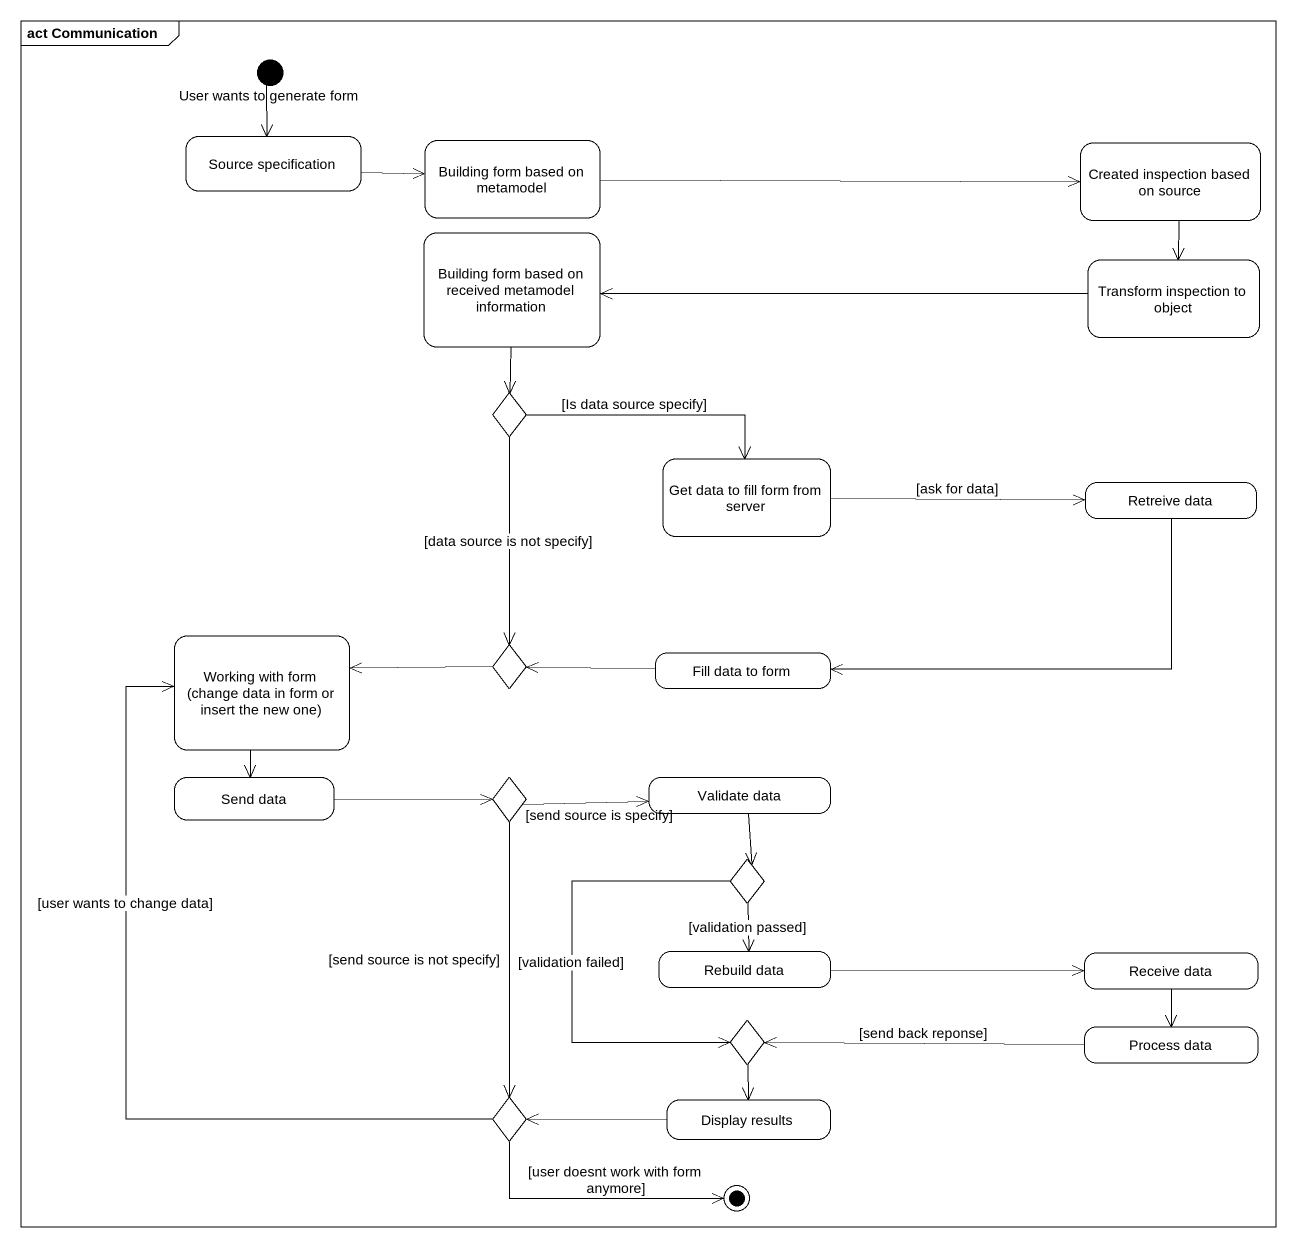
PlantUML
@startuml
mainframe act Communication
hide empty description
state "User wants to generate form" as User_wants_to_generate_form <<start>>
state "Source specification" as Source_specification
state "Building form based on metamodel" as Building_form_based_on
state "Created inspection based on source" as Created_inspection_based_on
state "Building form based on received metamodel information" as Building_form_based_on_2
state "Transform inspection to object" as Transform_inspection_to
state choice1 <<choice>>
state "Get data to fill form from server" as Get_data_to_fill_form_from
state "Retreive data" as Retreive_data
state "Working with form (change data in form or insert the new one)" as Working_with_form_change
state choice2 <<choice>>
state "Fill data to form" as Fill_data_to_form
state "Send data" as Send_data
state choice3 <<choice>>
state "Validate data" as Validate_data
state choice4 <<choice>>
state "Rebuild data" as Rebuild_data
state "Receive data" as Receive_data
state choice5 <<choice>>
state "Process data" as Process_data
state choice6 <<choice>>
state "Display results" as Display_results
User_wants_to_generate_form --> Source_specification
Source_specification -right-> Building_form_based_on
Building_form_based_on -right-> Created_inspection_based_on
Created_inspection_based_on --> Transform_inspection_to
Building_form_based_on_2 --> choice1
Transform_inspection_to -left-> Building_form_based_on_2
choice1 -right-> Get_data_to_fill_form_from : [Is data source specify]
choice1 --> choice2 : [data source is not specify]
Get_data_to_fill_form_from -right-> Retreive_data : [ask for data]
Retreive_data -left-> Fill_data_to_form
Working_with_form_change --> Send_data
choice2 -left-> Working_with_form_change
Fill_data_to_form -left-> choice2
Send_data -right-> choice3
choice3 -right-> Validate_data : [send source is specify]
choice3 --> choice6 : [send source is not specify]
Validate_data --> choice4
choice4 --> Rebuild_data : [validation passed]
choice4 --> choice5 : [validation failed]
Rebuild_data -right-> Receive_data
Receive_data --> Process_data
choice5 --> Display_results
Process_data -left-> choice5 : [send back reponse]
choice6 -up-> Working_with_form_change : [user wants to change data]
Display_results -left-> choice6
choice6 -right-> [*] : [user doesnt work with form anymore]
@enduml
